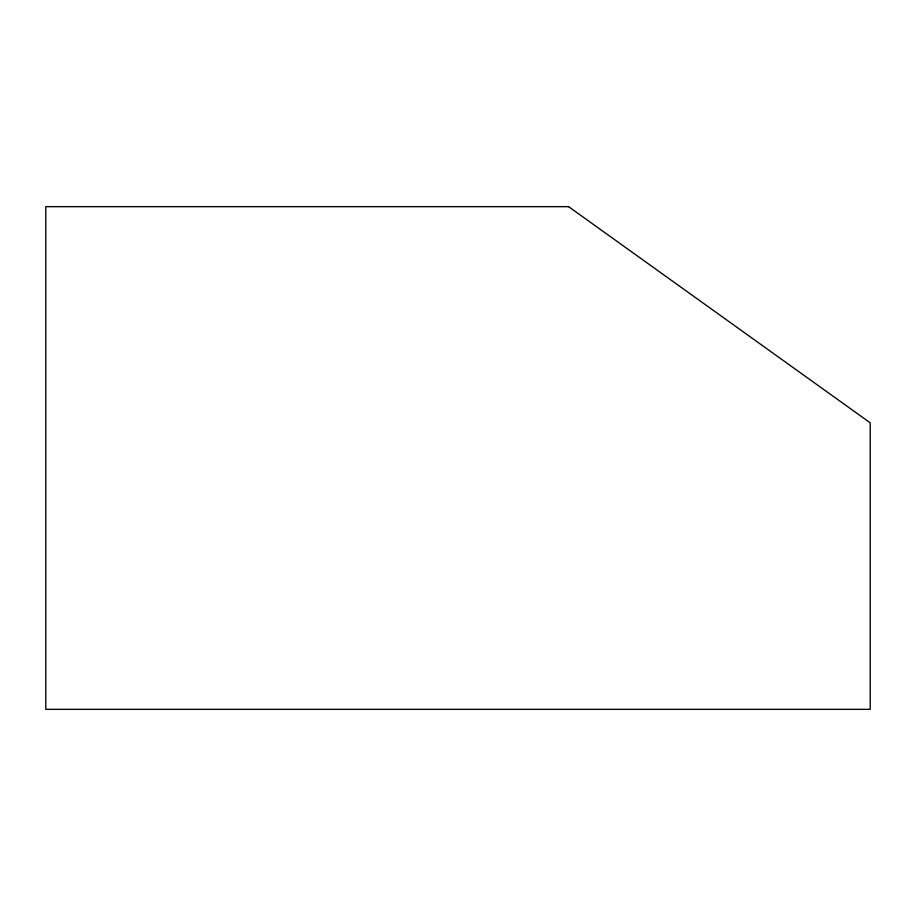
<?xml version="1.0" encoding="UTF-8"?>
<svg xmlns="http://www.w3.org/2000/svg" width="916" height="916" viewBox="0 0 916 916"><rect width="100%" height="100%" fill="white"/><g stroke="black" fill="none" stroke-linecap="round" stroke-linejoin="round"><path stroke-width="1.37" d="M568.596 206.661L45.8 206.661L45.8 709.339L870.2 709.339L870.2 422.814L568.596 206.661"/></g></svg>
